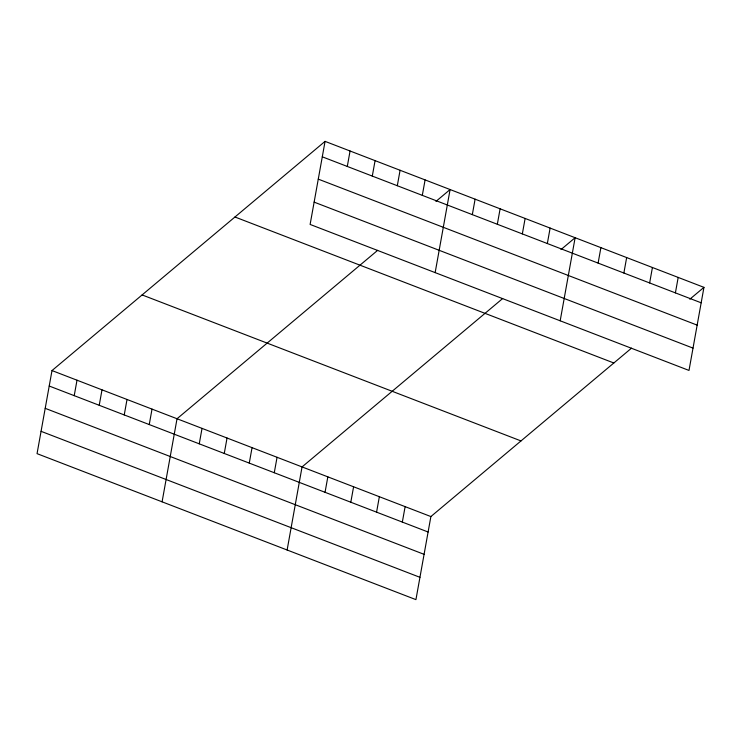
<?xml version="1.0" encoding="UTF-8"?>
<svg xmlns="http://www.w3.org/2000/svg" width="741" height="741" viewBox="0 0 741 741"><rect width="100%" height="100%" fill="white"/><g stroke="black" fill="none" stroke-linecap="round" stroke-linejoin="round"><path stroke-width="1.11" d="M325.067 141.364L310.118 224.44L689 370.435L703.95 287.351L325.067 141.364L52 370.565L37.05 453.649L415.933 599.636L430.882 516.56L631.508 348.159M74.22 395.657L77.008 380.207M99.229 405.29L102.008 389.84M124.238 414.923L127.017 399.473M149.247 424.565L152.025 409.106M162.084 501.824L177.034 418.748L377.651 250.347M199.255 443.831L202.034 428.381M224.264 453.473L227.042 438.014M249.272 463.106L252.051 447.647M274.272 472.739L277.06 457.29M347.288 166.447L350.067 150.997M287.119 550.007L302.059 466.923L502.685 298.521M372.297 176.08L375.076 160.63M325.049 492.302L327.828 476.852M397.306 185.722L400.084 170.263M350.808 502.231L353.596 486.781M422.305 195.355L425.093 179.906M376.576 512.161L379.355 496.702M435.152 272.614L450.093 189.539L435.958 201.404M402.335 522.09L405.123 506.631M472.323 214.631L475.101 199.172M497.331 224.264L500.11 208.805M522.34 233.897L525.119 218.447M547.34 243.53L550.118 228.08M560.177 320.797L575.127 237.713L560.993 249.578M598.117 263.092L600.895 247.642M623.876 273.021L626.654 257.572M649.644 282.951L652.423 267.501M675.403 292.88L678.182 277.421M689.815 299.216L703.95 287.351M322.279 156.814L701.171 302.81M318.269 179.127L697.151 325.123M314.128 202.126L693.02 348.113M234.953 217.002L613.835 362.988M142.115 294.927L520.997 440.923M52 370.565L430.882 516.56M49.221 386.024L428.103 532.01M45.201 408.337L424.084 554.333M41.07 431.327L419.952 577.322"/></g></svg>
